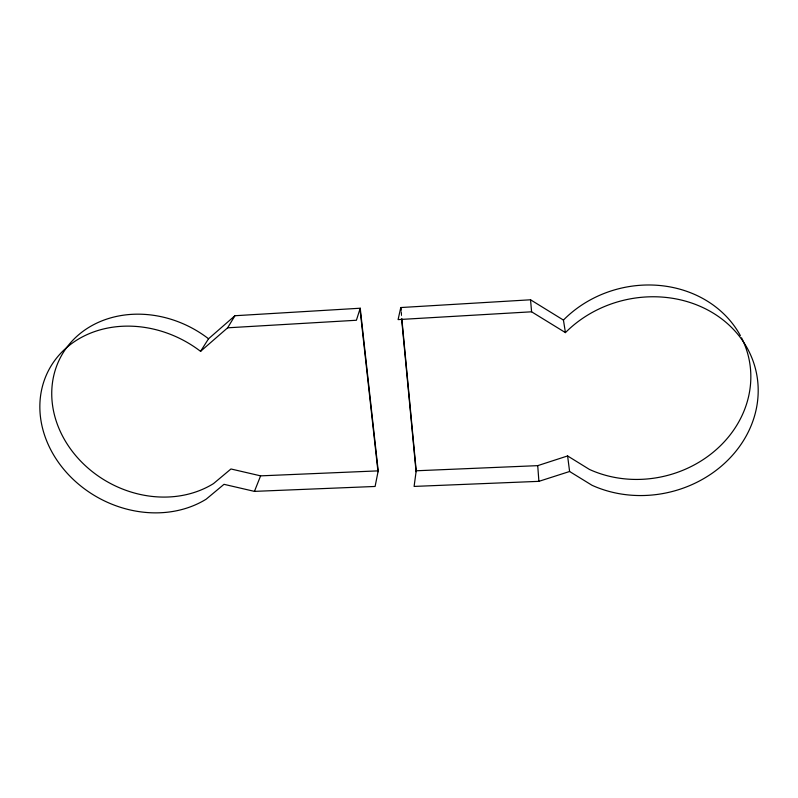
<?xml version="1.0" encoding="UTF-8"?>
<svg xmlns="http://www.w3.org/2000/svg" width="798" height="798" viewBox="0 0 798 798"><rect width="100%" height="100%" fill="white"/><g stroke="black" fill="none" stroke-linecap="round" stroke-linejoin="round"><path stroke-width="0.6" stroke-dasharray="3.99 2.99" d="M401.135 311.25L401.833 318.671M400.965 311.988L401.554 318.183"/><path stroke-width="1.2" d="M401.833 318.671L416.207 470.78L414.102 486.421L538.899 481.344L569.602 471.498L591.996 485.274A111.989 98.663 -13.2 0 0 739.148 447.02A111.989 98.663 -13.2 0 0 716.175 314.991A111.989 98.663 -13.2 0 0 565.433 332.606L531.588 311.799L398.092 319.599L400.776 307.539L530.54 299.789L563.438 320.078A108.877 96.468 -13.9 0 1 740.374 335.629M378.202 470.87L375.1 486.461L254.442 491.378L224.009 484.326L206.153 499.199A105.306 89.486 28.7 0 1 68.927 475.109A105.306 89.486 28.7 0 1 64.189 349.803A105.306 89.486 28.7 0 1 200.567 351.349L227.63 327.808L234.951 315.729L360.237 308.228L378.202 470.87L260.607 475.857L230.961 468.975L213.505 483.598A102.523 87.75 29.1 0 1 79.85 460.237A102.523 87.75 29.1 0 1 75.63 337.484A102.523 87.75 29.1 0 1 208.537 338.771L234.951 315.729M360.237 308.228L356.397 320.257L227.63 327.808M254.442 491.378L260.607 475.857M200.567 351.349L208.537 338.771M416.207 470.78L537.722 465.643L567.607 455.947L589.413 469.424A108.877 96.468 -13.9 0 0 715.367 450.401A108.877 96.468 -13.9 0 0 741.542 337.833M563.438 320.078L565.433 332.606M567.607 455.947L569.602 471.498M359.998 308.956L378.013 471.818M400.776 307.539L401.015 310.013M400.616 308.277L400.855 310.751M401.673 319.419L416.077 471.728M530.54 299.789L531.588 311.799M537.722 465.643L538.899 481.344"/></g></svg>
